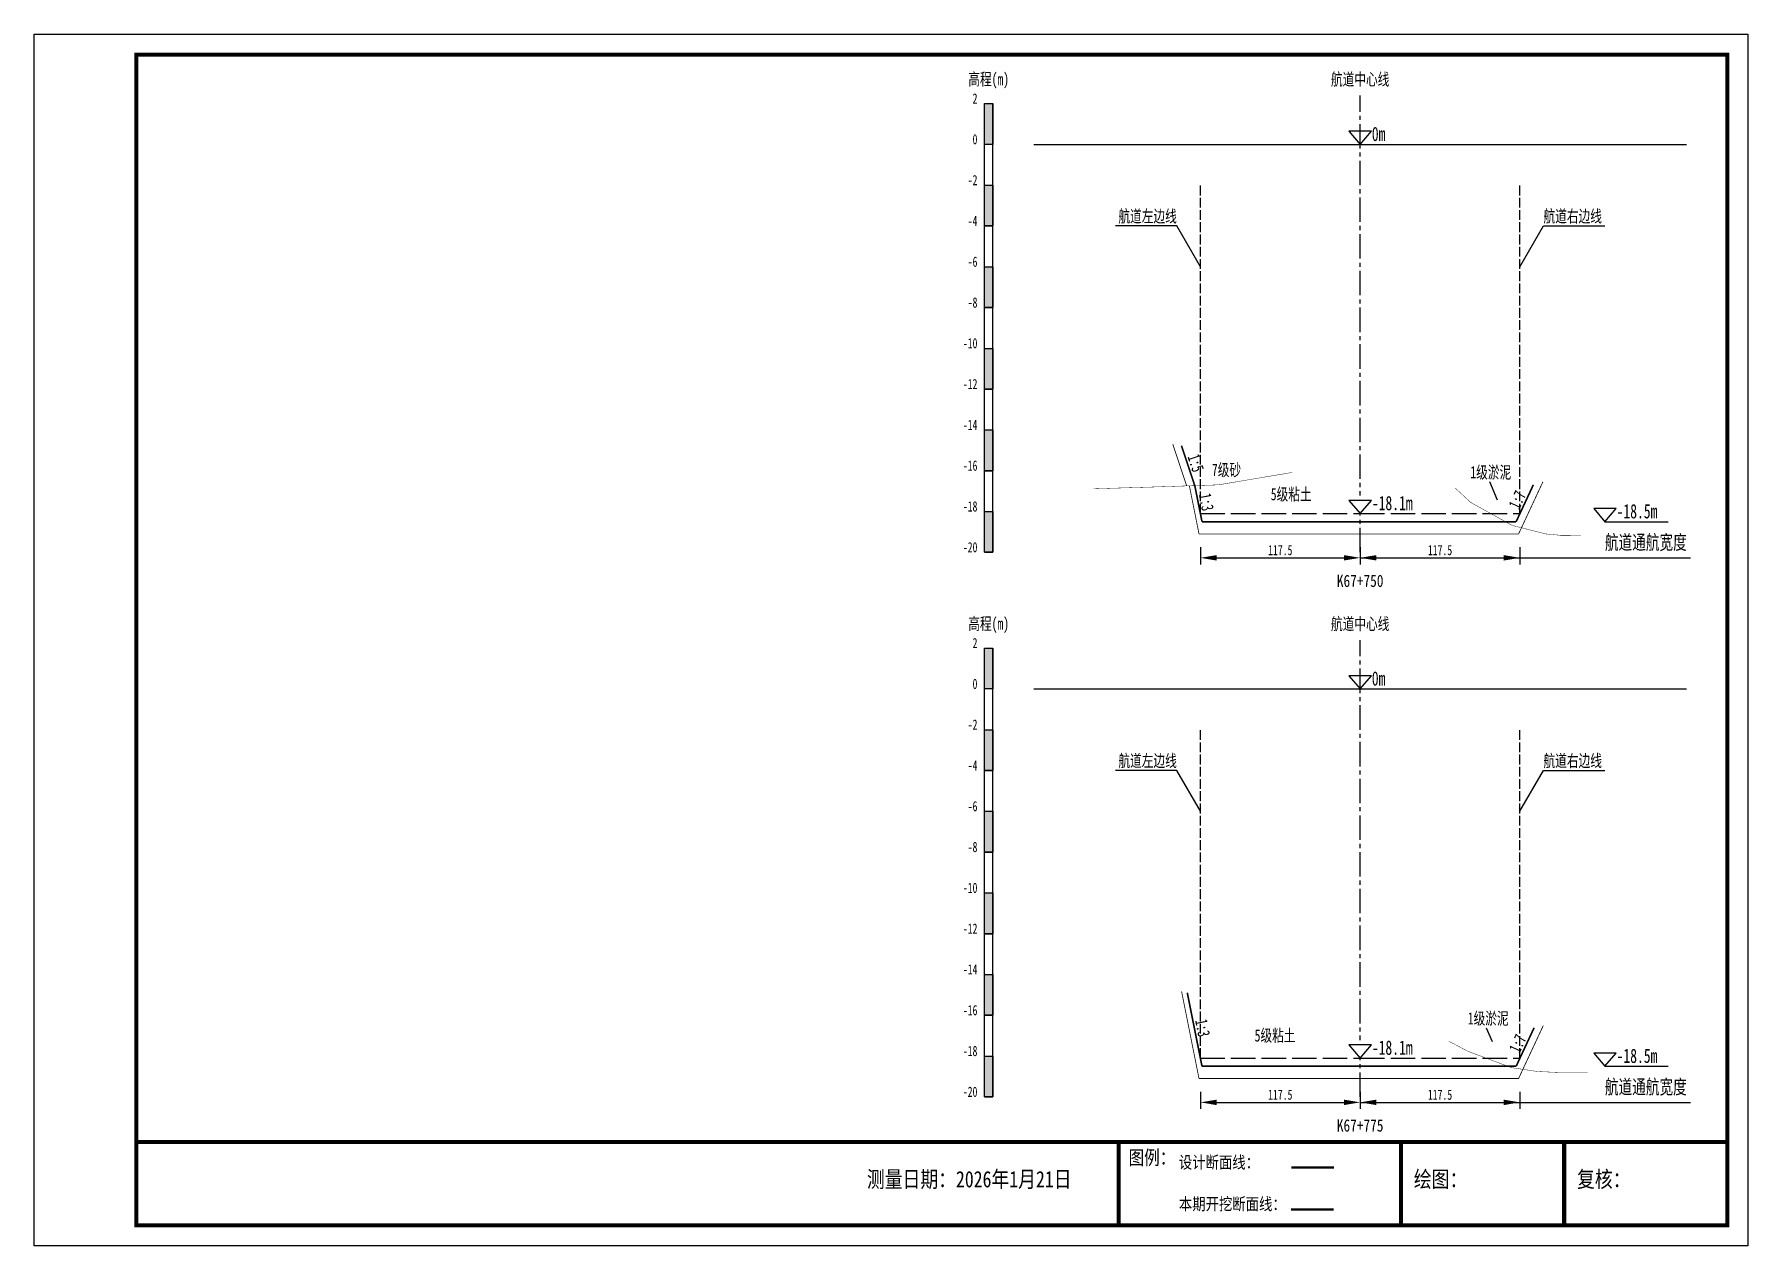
# Paper-space layout 'HDM_4' of a CAD drawing. Header units: millimetres. Extents: x 0 to 420, y 0 to 297.
# The model-space entities are those that its viewports show. They can reach past a viewport. Long polylines and large blocks are cut down to what shows.
import ezdxf
from ezdxf.enums import TextEntityAlignment as Align

# ---------------------------------------------------------------- set-up
doc = ezdxf.new("R2010")
doc.units = ezdxf.units.MM
for name, pattern in [('ACAD_ISO02W100', [15, 12, -3]), ('ACAD_ISO05W100', [33, 24, -3, 0, -3, 0, -3]), ('CENTER2', [1.125, 0.75, -0.125, 0.125, -0.125])]:
    doc.linetypes.add(name, pattern=pattern)
for name, color, linetype in [('0-图框图名', 2, 'Continuous'), ('0-桩号', 1, 'Continuous'), ('0-航道左右边线标注', 8, 'Continuous'), ('1-疏浚底高', 7, 'Continuous'), ('1-通航宽度', 7, 'Continuous'), ('1-通航底高', 7, 'Continuous'), ('L1', 7, 'Continuous'), ('图幅内框线', 24, 'Continuous'), ('图幅外框线', 145, 'Continuous'), ('地质分层', 6, 'Continuous'), ('坡比', 1, 'Continuous'), ('尺寸标注', 1, 'Continuous'), ('开挖线', 4, 'Continuous'), ('标尺', 7, 'Continuous'), ('超挖线', 3, 'Continuous'), ('辅助框', 7, 'Continuous'), ('通航底面线', 7, 'ACAD_ISO02W100')]:
    doc.layers.add(name, color=color, linetype=linetype)
doc.styles.get("Standard").update_dxf_attribs({"font": 'arial.ttf'})
doc.styles.add('仿宋', font='仿宋_GB2312.ttf', dxfattribs={"width": 0.8})
doc.styles.add('仿宋GB2312', font='仿宋_GB2312.ttf', dxfattribs={"width": 0.7, "height": 2.5})
doc.styles.add('仿宋体', font='仿宋_GB2312.ttf', dxfattribs={"width": 0.8})
doc.dimstyles.new('2000', dxfattribs={"dimtxt": 3, "dimasz": 2.5, "dimexe": 1.25, "dimexo": 0.625, "dimtad": 1, "dimlfac": 2, "dimdsep": 46, "dimtxsty": 'Standard', "dimcen": 2.5, "dimadec": 0, "dimazin": 0, "dimtfac": 1, "dimtmove": 0, "dimatfit": 3, "dimfxl": 1, "dimtfill": 1, "dimarcsym": 0})

# ---------------------------------------------------------------- blocks, each defined once
blk = doc.blocks.new('标尺')
at = {"layer": '标尺', "linetype": 'Continuous'}
for points in [[(-2.11667, 100), (0, 100), (0, 90), (-2.11667, 90)], [(-2.11667, 80), (0, 80), (0, 70), (-2.11667, 70)], [(-2.11667, 60), (0, 60), (0, 50), (-2.11667, 50)], [(-2.11667, 40), (0, 40), (0, 30), (-2.11667, 30)], [(-2.11667, 20), (0, 20), (0, 10), (-2.11667, 10)], [(-2.11667, 0), (0, 0), (0, -10), (-2.11667, -10)]]:
    blk.add_hatch(color=256, dxfattribs=at).paths.add_polyline_path(points)
for p, q in [((-2.11667, -10), (-2.11667, 100)), ((0, -10), (0, 100)), ((-2.11667, 80), (0, 80)), ((-2.11667, 70), (0, 70)), ((-2.11667, 60), (0, 60)), ((-2.11667, 50), (0, 50)), ((-2.11667, 40), (0, 40)), ((-2.11667, 30), (0, 30)), ((-2.11667, 20), (0, 20)), ((-2.11667, 10), (0, 10)), ((-2.11667, 0), (0, 0)), ((-2.11667, -10), (0, -10))]:
    blk.add_line(p, q, dxfattribs=at)
at = {"layer": '标尺'}
for points in [[(-2.11667, 100), (0, 100), (0, 90), (-2.11667, 90)], [(-2.11667, 100), (0, 100), (0, 90), (-2.11667, 90)], [(-2.11667, 80), (0, 80), (0, 70), (-2.11667, 70)], [(-2.11667, 80), (0, 80), (0, 70), (-2.11667, 70)], [(-2.11667, 60), (0, 60), (0, 50), (-2.11667, 50)], [(-2.11667, 60), (0, 60), (0, 50), (-2.11667, 50)], [(-2.11667, 40), (0, 40), (0, 30), (-2.11667, 30)], [(-2.11667, 40), (0, 40), (0, 30), (-2.11667, 30)], [(-2.11667, 20), (0, 20), (0, 10), (-2.11667, 10)], [(-2.11667, 20), (0, 20), (0, 10), (-2.11667, 10)], [(-2.11667, 0), (0, 0), (0, -10), (-2.11667, -10)], [(-2.11667, 0), (0, 0), (0, -10), (-2.11667, -10)]]:
    blk.add_lwpolyline(points, close=True, dxfattribs=at)
at = {"layer": '标尺', "style": '仿宋GB2312', "width": 0.7}
blk.add_text('高程(m)', height=3, dxfattribs=at).set_placement((-1.05833, 106), align=Align.MIDDLE_CENTER)
for s, p in [('2', (-3.81667, 100)), ('0', (-3.81667, 90)), ('-2', (-3.81667, 80)), ('-4', (-3.81667, 70)), ('-6', (-3.81667, 60)), ('-8', (-3.81667, 50)), ('-10', (-3.81667, 40)), ('-12', (-3.81667, 30)), ('-14', (-3.81667, 20)), ('-16', (-3.81667, 10)), ('-18', (-3.81667, 0)), ('-20', (-3.81667, -10))]:
    blk.add_text(s, height=2.5, dxfattribs=at).set_placement(p, align=Align.RIGHT)
blk = doc.blocks.new('*D175')
at = {"layer": 'Defpoints', "color": 0, "ltscale": 0.5}
for p in [(285.83, -1454), (325, -1454), (325, -1464.85)]:
    blk.add_point(p, dxfattribs=at)
at = {"layer": '尺寸标注', "color": 0, "lineweight": -2, "ltscale": 0.5}
for p, q in [((285.83, -1462.25), (285.83, -1466.45)), ((289.83, -1464.85), (321, -1464.85)), ((325, -1462.25), (325, -1466.45))]:
    blk.add_line(p, q, dxfattribs=at)
at = {"layer": '尺寸标注', "color": 0, "ltscale": 0.5}
for points in [[(289.83, -1464.19), (289.83, -1465.52), (285.83, -1464.85)], [(321, -1464.19), (321, -1465.52), (325, -1464.85)]]:
    blk.add_solid(points, dxfattribs=at)
at = {"layer": '尺寸标注', "color": 0, "ltscale": 0.5, "insert": (305.42, -1462.98), "char_height": 2.5, "attachment_point": 5, "style": '仿宋GB2312', "bg_fill": 3, "box_fill_scale": 1.1, "bg_fill_color": 9, "bg_fill_true_color": 13158600, "bg_fill_transparency": 0}
blk.add_mtext('117.5', dxfattribs=at)
blk = doc.blocks.new('*D176')
at = {"layer": 'Defpoints', "color": 0, "ltscale": 0.5}
for p in [(285.83, -1587.5), (325, -1587.5), (325, -1598.35)]:
    blk.add_point(p, dxfattribs=at)
at = {"layer": '尺寸标注', "color": 0, "lineweight": -2, "ltscale": 0.5}
for p, q in [((285.83, -1595.75), (285.83, -1599.95)), ((325, -1595.75), (325, -1599.95)), ((289.83, -1598.35), (321, -1598.35))]:
    blk.add_line(p, q, dxfattribs=at)
at = {"layer": '尺寸标注', "color": 0, "ltscale": 0.5}
for points in [[(289.83, -1597.69), (289.83, -1599.02), (285.83, -1598.35)], [(321, -1597.69), (321, -1599.02), (325, -1598.35)]]:
    blk.add_solid(points, dxfattribs=at)
at = {"layer": '尺寸标注', "color": 0, "ltscale": 0.5, "insert": (305.42, -1596.48), "char_height": 2.5, "attachment_point": 5, "style": '仿宋GB2312', "bg_fill": 3, "box_fill_scale": 1.1, "bg_fill_color": 9, "bg_fill_true_color": 13158600, "bg_fill_transparency": 0}
blk.add_mtext('117.5', dxfattribs=at)
blk = doc.blocks.new('*D116')
at = {"layer": 'Defpoints', "color": 0, "ltscale": 0.5}
for p in [(325, -1454), (364.17, -1454), (364.17, -1464.85)]:
    blk.add_point(p, dxfattribs=at)
at = {"layer": '尺寸标注', "color": 0, "lineweight": -2, "ltscale": 0.5}
for p, q in [((325, -1462.25), (325, -1466.45)), ((329, -1464.85), (360.17, -1464.85)), ((364.17, -1462.25), (364.17, -1466.45))]:
    blk.add_line(p, q, dxfattribs=at)
at = {"layer": '尺寸标注', "color": 0, "ltscale": 0.5}
for points in [[(329, -1464.19), (329, -1465.52), (325, -1464.85)], [(360.17, -1464.19), (360.17, -1465.52), (364.17, -1464.85)]]:
    blk.add_solid(points, dxfattribs=at)
at = {"layer": '尺寸标注', "color": 0, "ltscale": 0.5, "insert": (344.58, -1462.98), "char_height": 2.5, "attachment_point": 5, "style": '仿宋GB2312', "bg_fill": 3, "box_fill_scale": 1.1, "bg_fill_color": 9, "bg_fill_true_color": 13158600, "bg_fill_transparency": 0}
blk.add_mtext('117.5', dxfattribs=at)
blk = doc.blocks.new('*D117')
at = {"layer": 'Defpoints', "color": 0, "ltscale": 0.5}
for p in [(325, -1587.5), (364.17, -1587.5), (364.17, -1598.35)]:
    blk.add_point(p, dxfattribs=at)
at = {"layer": '尺寸标注', "color": 0, "lineweight": -2, "ltscale": 0.5}
for p, q in [((325, -1595.75), (325, -1599.95)), ((364.17, -1595.75), (364.17, -1599.95)), ((329, -1598.35), (360.17, -1598.35))]:
    blk.add_line(p, q, dxfattribs=at)
at = {"layer": '尺寸标注', "color": 0, "ltscale": 0.5}
for points in [[(329, -1597.69), (329, -1599.02), (325, -1598.35)], [(360.17, -1597.69), (360.17, -1599.02), (364.17, -1598.35)]]:
    blk.add_solid(points, dxfattribs=at)
at = {"layer": '尺寸标注', "color": 0, "ltscale": 0.5, "insert": (344.58, -1596.48), "char_height": 2.5, "attachment_point": 5, "style": '仿宋GB2312', "bg_fill": 3, "box_fill_scale": 1.1, "bg_fill_color": 9, "bg_fill_true_color": 13158600, "bg_fill_transparency": 0}
blk.add_mtext('117.5', dxfattribs=at)
blk = doc.blocks.new('通航底高')
at = {"layer": '1-通航底高'}
for p, q in [((-2.76, 3.23), (0, 0)), ((2.76, 3.23), (-2.76, 3.23)), ((0, 0), (2.76, 3.23))]:
    blk.add_line(p, q, dxfattribs=at)
at = {"layer": '1-通航底高', "style": '仿宋', "width": 0.7}
blk.add_attdef('通航底高', (2.86, 0.82), '', height=3.5, dxfattribs=at)
blk = doc.blocks.new('疏浚底高')
at = {"layer": '1-疏浚底高'}
for p, q in [((-2.76, 3.23), (0, 0)), ((2.76, 3.23), (-2.76, 3.23)), ((0, 0), (2.76, 3.23)), ((0, 0), (15.51, 0))]:
    blk.add_line(p, q, dxfattribs=at)
at = {"layer": '1-疏浚底高', "style": '仿宋', "width": 0.7}
blk.add_attdef('疏浚底高', (2.86, 0.82), '', height=3.5, dxfattribs=at)

msp = doc.modelspace()

# ---------------------------------------------------------------- linework, layer by layer
at = {"layer": '0-航道左右边线标注', "linetype": 'ACAD_ISO02W100', "ltscale": 0.2}
for points in [[(285.8333, -1454), (285.8333, -1373.5)], [(364.1667, -1454), (364.1667, -1373.5)], [(285.8333, -1587.5), (285.8333, -1507)], [(364.1667, -1587.5), (364.1667, -1507)]]:
    msp.add_lwpolyline(points, dxfattribs=at)
at = {"layer": '0-航道左右边线标注'}
for points in [[(285.8333, -1393.5), (280.0598, -1383.5), (265.0598, -1383.5)], [(364.1667, -1393.5), (369.9402, -1383.5), (384.9402, -1383.5)], [(285.8333, -1527), (280.0598, -1517), (265.0598, -1517)], [(364.1667, -1527), (369.9402, -1517), (384.9402, -1517)]]:
    msp.add_lwpolyline(points, dxfattribs=at)
at = {"layer": '1-通航宽度'}
for points in [[(325, -1464.85), (406, -1464.85)], [(325, -1598.35), (406, -1598.35)]]:
    msp.add_lwpolyline(points, dxfattribs=at)
at = {"layer": 'L1', "linetype": 'CENTER2', "ltscale": 8}
for p, q in [((325, -1463.5), (325, -1351.5)), ((325, -1597), (325, -1485))]:
    msp.add_line(p, q, dxfattribs=at)
at = {"layer": 'L1'}
for p, q in [((322.2375, -1360.2679), (325, -1363.5)), ((327.7625, -1360.2679), (322.2375, -1360.2679)), ((325, -1363.5), (327.7625, -1360.2679)), ((245, -1363.5), (405, -1363.5)), ((322.2375, -1493.7679), (325, -1497)), ((327.7625, -1493.7679), (322.2375, -1493.7679)), ((325, -1497), (327.7625, -1493.7679)), ((245, -1497), (405, -1497))]:
    msp.add_line(p, q, dxfattribs=at)
at = {"layer": '图幅内框线', "const_width": 1}
msp.add_lwpolyline([(415, -1628.5), (415, -1341.5), (25, -1341.5), (25, -1628.5)], close=True, dxfattribs=at)
at = {"layer": '图幅外框线'}
msp.add_lwpolyline([(0, -1336.5), (420, -1336.5), (420, -1633.5), (0, -1633.5)], close=True, dxfattribs=at)
at = {"layer": '地质分层', "linetype": 'ACAD_ISO05W100', "ltscale": 0.2, "const_width": 0.1, "flags": 128}
for points in [[(259.6717, -1447.9279), (275.8334, -1447.4409), (290.2219, -1446.9637), (308.3333, -1443.925)], [(348.3333, -1447.79), (352.1017, -1451.2792), (362.2563, -1456.9064), (370.5127, -1459), (374.1665, -1459.3372), (379.1671, -1459.3626)], [(346.6667, -1583.33), (351.3511, -1585.8019), (362.0542, -1589.834), (368.4774, -1590.79), (374.1665, -1591.0359), (380.7616, -1591.0158)]]:
    msp.add_lwpolyline(points, dxfattribs=at)
at = {"layer": '地质分层'}
for points in [[(356.6802, -1446.1667), (358.5457, -1450.6248)], [(355.9121, -1580.073), (357.3639, -1583.4654)]]:
    msp.add_lwpolyline(points, dxfattribs=at)
at = {"layer": '开挖线', "linetype": 'Continuous', "const_width": 0.4, "flags": 128}
for points in [[(284.4643, -1447.1546), (281.1979, -1437.3556)], [(286.2333, -1456), (284.4643, -1447.1546)], [(363.2333, -1456), (367.4504, -1446.9634)], [(286.2333, -1456), (363.2333, -1456)], [(286.2333, -1589.5), (282.6255, -1571.4609)], [(363.2333, -1589.5), (367.6408, -1580.0554)], [(286.2333, -1589.5), (363.2333, -1589.5)]]:
    msp.add_lwpolyline(points, dxfattribs=at)
at = {"layer": '超挖线', "linetype": 'ACAD_ISO02W100', "ltscale": 0.5, "const_width": 0.2, "flags": 128}
for points in [[(282.4861, -1447.2202), (279.0762, -1436.9903)], [(285.5, -1459), (283.1397, -1447.1986)], [(363.8333, -1459), (369.8052, -1446.2031)], [(285.5, -1459), (363.8333, -1459)], [(285.5, -1592.5), (281.2243, -1571.1215)], [(363.8333, -1592.5), (369.9019, -1579.4959)], [(285.5, -1592.5), (363.8333, -1592.5)]]:
    msp.add_lwpolyline(points, dxfattribs=at)
at = {"layer": '辅助框', "color": 24, "true_color": 0x992600, "const_width": 1}
for points in [[(265.7794, -1608.082), (265.7794, -1628.5)], [(335, -1608.082), (335, -1628.5)], [(335, -1608.082), (375, -1608.082), (375, -1628.5)]]:
    msp.add_lwpolyline(points, dxfattribs=at)
at = {"layer": '辅助框', "color": 7, "lineweight": 50}
msp.add_lwpolyline([(308.1893, -1614.2804), (318.5478, -1614.2804)], dxfattribs=at)
at = {"layer": '辅助框', "color": 1, "lineweight": 50}
msp.add_lwpolyline([(308.1174, -1624.607), (318.4759, -1624.607)], dxfattribs=at)

# ---------------------------------------------------------------- block references
at = {"layer": '1-疏浚底高'}
for p in [(385, -1456), (385, -1589.5)]:
    msp.add_blockref('疏浚底高', p, dxfattribs=at).add_auto_attribs({'疏浚底高': '-18.5m'})
at = {"layer": '标尺'}
for p in [(235, -1453.5), (235, -1587)]:
    msp.add_blockref('标尺', p, dxfattribs=at)

# ---------------------------------------------------------------- texts
at = {"layer": '0-航道左右边线标注', "style": '仿宋', "width": 0.7}
for p in [(280.0598, -1383.5), (280.0598, -1517)]:
    msp.add_text('航道左边线', height=3, dxfattribs=at).set_placement(p, align=Align.BOTTOM_RIGHT)
for p in [(369.9402, -1383.5), (369.9402, -1517)]:
    msp.add_text('航道右边线', height=3, dxfattribs=at).set_placement(p, align=Align.BOTTOM_LEFT)
at = {"layer": '1-通航宽度', "style": '仿宋', "width": 0.7}
for p in [(385, -1463.85), (385, -1597.35)]:
    msp.add_text('航道通航宽度', height=3.5, dxfattribs=at).set_placement(p, align=Align.BOTTOM_LEFT)
at = {"layer": 'L1', "style": '仿宋', "width": 0.7}
for p in [(325, -1347.5289), (325, -1481.0289)]:
    msp.add_text('航道中心线', height=3, dxfattribs=at).set_placement(p, align=Align.MIDDLE_CENTER)
for p in [(327.8561, -1362.6797), (327.8561, -1496.1797)]:
    msp.add_text('0m ', height=3.5, dxfattribs=at).set_placement(p)
at = {"layer": '地质分层', "linetype": 'Continuous', "style": '仿宋GB2312', "width": 0.7}
for s, p in [('7级砂', (292.2351, -1443.2884)), ('1级淤泥', (357.0188, -1443.8783)), ('5级粘土', (308.101, -1449.2447)), ('1级淤泥', (356.3852, -1577.7569)), ('5级粘土', (304.1379, -1581.9392))]:
    msp.add_text(s, height=3, dxfattribs=at).set_placement(p, align=Align.MIDDLE_CENTER)
at = {"layer": '坡比', "style": '仿宋体', "width": 0.7}
for s, rotation, p in [('1:5', 288, (284.7285, -1441.6226)), ('1:3', 281, (286.3906, -1580.0882))]:
    msp.add_text(s, height=3, rotation=rotation, dxfattribs=at).set_placement(p, align=Align.MIDDLE)
at = {"layer": '辅助框', "insert": (268.2276, -1610.132), "char_height": 3.5, "width": 20.652058, "attachment_point": 1, "style": '仿宋'}
msp.add_mtext('{\\C3;图例：}', dxfattribs=at)
at = {"layer": '辅助框', "color": 7, "lineweight": 50, "insert": (280.566, -1611.5513), "char_height": 3, "width": 26.24717, "attachment_point": 1, "style": '仿宋'}
msp.add_mtext('设计断面线：', dxfattribs=at)
at = {"layer": '辅助框', "lineweight": 0, "char_height": 4, "width": 115.886347, "attachment_point": 1}
for s, insert in [('{\\fKaiTi|b0|i0|c134|p49;\\W0.8;测量日期：2026年1月21日}', (204.0953, -1615.182)), ('{\\fKaiTi|b0|i0|c134|p49;\\W0.8;绘图：}', (338.1551, -1615.182)), ('{\\fKaiTi|b0|i0|c134|p49;\\W0.8;复核：}', (378.1551, -1615.182))]:
    msp.add_mtext(s, dxfattribs=dict(at, insert=insert))
at = {"layer": '辅助框', "color": 1, "insert": (280.566, -1621.7604), "char_height": 3, "width": 26.24717, "attachment_point": 1, "style": '仿宋'}
msp.add_mtext('本期开挖断面线：', dxfattribs=at)

# ---------------------------------------------------------------- next in the draw order: wipeouts: each hides what was drawn before it
for points, layer in [([(319.1678, -1472.1059), (319.1678, -1468.9519), (330.7673, -1468.9519), (330.7673, -1472.1059)], '0-桩号'), ([(319.1678, -1605.6059), (319.1678, -1602.4519), (330.7673, -1602.4519), (330.7673, -1605.6059)], '0-桩号'), ([(338.3219, -1454), (322.1304, -1454), (322.1304, -1449.651), (338.3219, -1449.651)], '1-通航底高'), ([(338.3219, -1587.5), (322.1304, -1587.5), (322.1304, -1583.151), (338.3219, -1583.151)], '1-通航底高')]:
    msp.add_wipeout(points).dxf.layer = layer

# ---------------------------------------------------------------- next in the draw order: linework, layer by layer
at = {"layer": '辅助框', "color": 24, "true_color": 0x992600, "const_width": 1}
msp.add_lwpolyline([(25, -1608.082), (415, -1608.082)], dxfattribs=at)
at = {"layer": '通航底面线', "ltscale": 0.5}
for points in [[(285.8333, -1454), (325, -1454), (364.1667, -1454)], [(285.8333, -1587.5), (325, -1587.5), (364.1667, -1587.5)]]:
    msp.add_lwpolyline(points, dxfattribs=at)

# ---------------------------------------------------------------- next in the draw order: block references
at = {"layer": '1-通航底高'}
for p in [(325, -1454), (325, -1587.5)]:
    msp.add_blockref('通航底高', p, dxfattribs=at).add_auto_attribs({'通航底高': '-18.1m'})

# ---------------------------------------------------------------- next in the draw order: texts
at = {"layer": '0-桩号', "style": '仿宋', "width": 0.8}
for s, p in [('K67+750', (325, -1470.5289)), ('K67+775', (325, -1604.0289))]:
    msp.add_text(s, height=3, dxfattribs=at).set_placement(p, align=Align.MIDDLE)

# ---------------------------------------------------------------- next in the draw order: dimensions: what is measured, and where the dimension line sits
at = {"layer": '尺寸标注', "ltscale": 0.5}
for p1, p2, picture, middle in [((285.8333, -1454), (325, -1454), '*D175', (305.4167, -1462.9792)), ((285.8333, -1587.5), (325, -1587.5), '*D176', (305.4167, -1596.4792))]:
    dim = msp.add_aligned_dim(p1=p1, p2=p2, distance=-10.8542, dimstyle='2000', override={"dimtxt": 3.5, "dimasz": 4, "dimexe": 1.6, "dimexo": 8.25, "dimlfac": 3, "dimtxsty": '仿宋GB2312'}, dxfattribs=at)
    dim.commit()
    dim.dimension.update_dxf_attribs({"geometry": picture, "text_midpoint": middle})

# ---------------------------------------------------------------- next in the draw order: texts
at = {"layer": '坡比', "style": '仿宋体', "width": 0.7}
msp.add_text('1:3', height=3, rotation=281, dxfattribs=at).set_placement((287.31, -1451.1851), align=Align.MIDDLE)

# ---------------------------------------------------------------- next in the draw order: dimensions: what is measured, and where the dimension line sits
at = {"layer": '尺寸标注', "ltscale": 0.5}
for p1, p2, picture, middle in [((325, -1454), (364.1667, -1454), '*D116', (344.5833, -1462.9792)), ((325, -1587.5), (364.1667, -1587.5), '*D117', (344.5833, -1596.4792))]:
    dim = msp.add_aligned_dim(p1=p1, p2=p2, distance=-10.8542, dimstyle='2000', override={"dimtxt": 3.5, "dimasz": 4, "dimexe": 1.6, "dimexo": 8.25, "dimlfac": 3, "dimtxsty": '仿宋GB2312'}, dxfattribs=at)
    dim.commit()
    dim.dimension.update_dxf_attribs({"geometry": picture, "text_midpoint": middle})

# ---------------------------------------------------------------- next in the draw order: texts
at = {"layer": '坡比', "style": '仿宋体', "width": 0.7}
for p in [(363.5295, -1450.6359), (363.6247, -1583.9319)]:
    msp.add_text('1:7', height=3, rotation=65, dxfattribs=at).set_placement(p, align=Align.MIDDLE)

psp = doc.layouts.new('HDM_4')

# ---------------------------------------------------------------- viewports
at = {"layer": '0-图框图名'}
psp.add_viewport(center=(210, 148.5), size=(420, 297), view_center_point=(210, -1485), view_height=297, dxfattribs=at)

doc.saveas('drawing.dxf')
